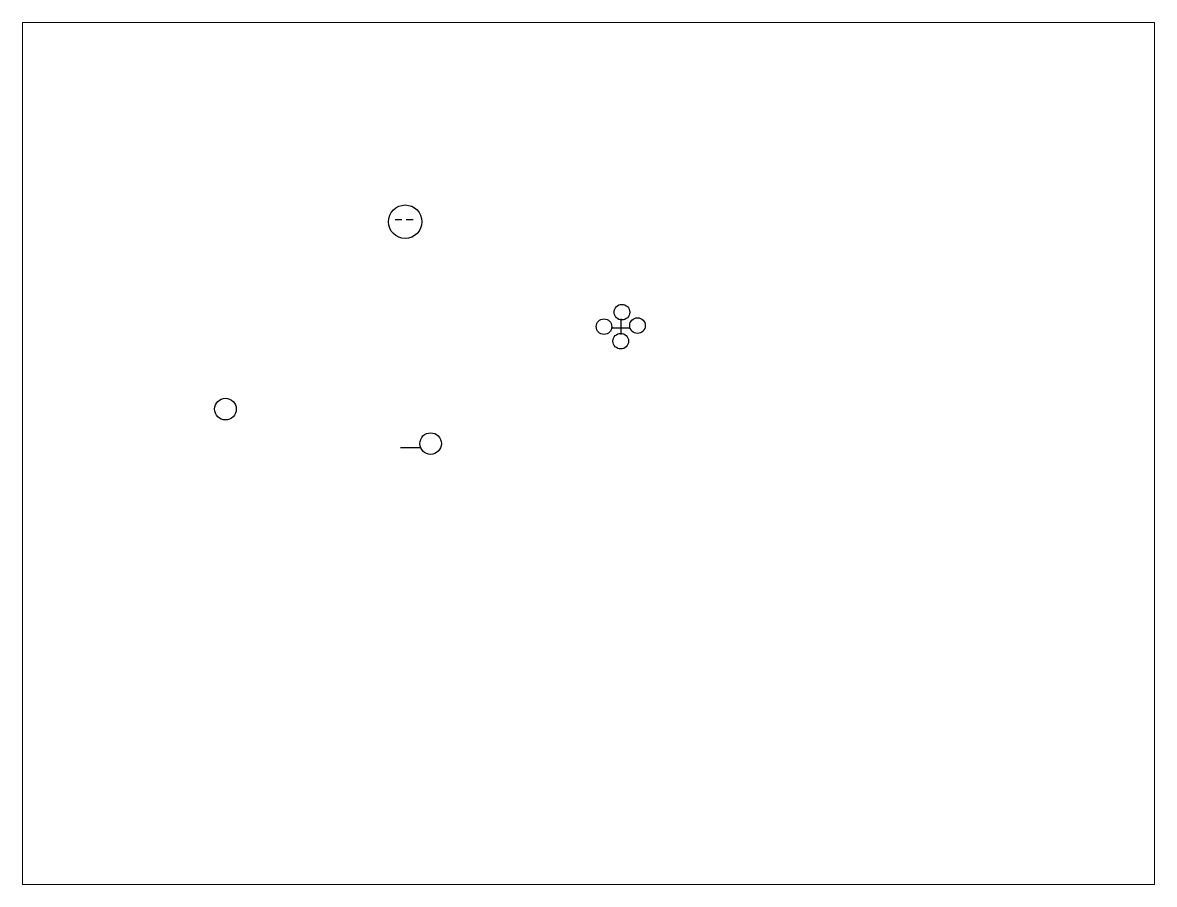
# Paper-space layout 'Layout1' of a CAD drawing. Header units: inches. Extents: x 1.05 to 9.45, y 0.8 to 7.2.
# The model-space entities are those that its viewports show. They can reach past a viewport. Long polylines and large blocks are cut down to what shows.
import ezdxf

# ---------------------------------------------------------------- set-up
doc = ezdxf.new("R2010")
doc.units = ezdxf.units.IN
doc.header["$MEASUREMENT"] = 0

msp = doc.modelspace()

# ---------------------------------------------------------------- linework, layer by layer
for p, q in [((413.5, 390.5), (416.5, 390.5)), ((418.5, 390.5), (421.5, 390.5)), ((514.5, 346), (514.5, 339)), ((510.5, 342), (518.5, 342)), ((424.54, 288.18), (415.84, 288.18))]:
    msp.add_line(p, q)
for centre, radius in [((418, 389.5), 7.5), ((515, 349), 3.5), ((507, 342.5), 3.5), ((522, 343), 3.5), ((514.5, 336), 3.5), ((337.53, 305.57), 4.83), ((429.38, 290.12), 4.83)]:
    msp.add_circle(centre, radius)

psp = doc.layouts.get("Layout1")

# ---------------------------------------------------------------- viewports
at = {"layer": '0'}
psp.add_viewport(center=(5.25, 4), size=(8.4, 6.4), view_center_point=(500.0607, 285.6854), view_height=386.015831, dxfattribs=at)

doc.saveas('drawing.dxf')
